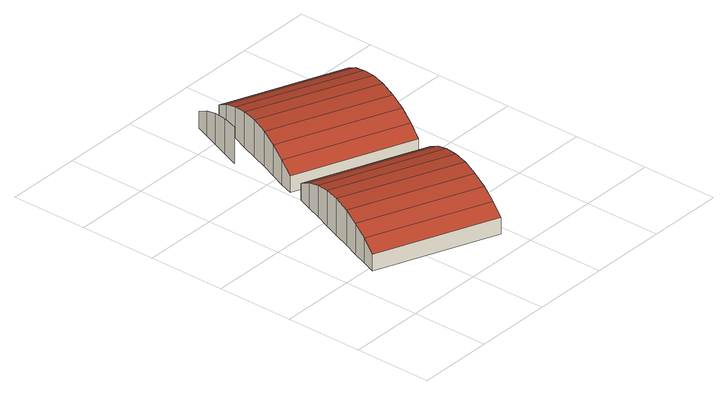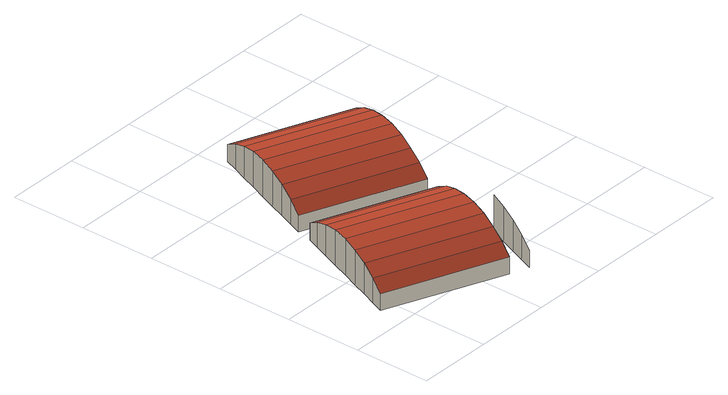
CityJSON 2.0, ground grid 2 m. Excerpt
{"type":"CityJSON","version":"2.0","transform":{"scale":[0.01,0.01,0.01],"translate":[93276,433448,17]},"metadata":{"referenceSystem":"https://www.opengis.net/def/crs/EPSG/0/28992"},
"CityObjects":{
"building1":{"type":"Building","attributes":{"measuredHeight":21.81},"children":["building1-1","building1-2"],"geometry":[{"type":"MultiSurface","lod":"2","boundaries":[[[0,1,2,3]],[[4,5,6,7]],[[3,2,8,9]],[[5,10,11,6]],[[9,8,12,13]],[[10,14,15,11]],[[13,12,16,17]],[[18,19,20,21]],[[14,22,23,15]],[[17,16,24,25]],[[19,26,27,20]],[[28,29,25,24]],[[30,23,22,31]],[[32,4,7,33]],[[26,34,35,27]],[[4,32,36,5]],[[37,38,8,2]],[[39,30,31,40]],[[34,41,42,35]],[[5,36,43,10]],[[44,39,40,45]],[[10,43,46,14]],[[47,44,45,48]],[[14,46,49,22]],[[22,49,50,31]],[[31,50,51,40]]],"semantics":{"surfaces":[{"type":"RoofSurface"},{"type":"WallSurface"}],"values":[0,1,0,1,0,1,0,1,1,0,1,1,1,1,1,0,1,1,1,0,1,0,1,0,0,0]}}]},
"building1-1":{"type":"BuildingInstallation","parents":["building1"],"geometry":[{"type":"MultiSurface","lod":"2","boundaries":[[[29,52,17,25]],[[0,3,53,54]],[[55,28,24,16]],[[28,29,25,24]],[[52,56,13,17]],[[57,58,59,60]],[[61,55,16,12]],[[56,62,9,13]],[[38,61,12,8]],[[63,64,65,66]],[[62,53,3,9]],[[37,38,8,2]],[[67,57,60,68]],[[2,1,69,37]],[[70,0,54,71]],[[1,67,68,69]],[[64,70,71,65]],[[58,63,66,59]],[[64,57,67,70]],[[0,1,2,3]],[[3,2,8,9]],[[13,12,16,17]],[[9,8,12,13]],[[63,58,57,64]],[[70,67,1,0]],[[17,16,24,25]]],"semantics":{"surfaces":[{"type":"WallSurface"},{"type":"RoofSurface"}],"values":[0,0,0,0,0,0,0,0,0,0,0,0,0,0,0,0,0,0,1,1,1,1,1,1,1,1]}}]},
"building1-2":{"type":"BuildingInstallation","parents":["building1"],"geometry":[{"type":"MultiSurface","lod":"2","boundaries":[[[44,39,40,45]],[[14,22,23,15]],[[49,46,72,73]],[[39,30,31,40]],[[30,23,22,31]],[[73,74,50,49]],[[75,76,77,78]],[[79,75,78,51]],[[74,79,51,50]],[[10,14,15,11]],[[76,47,48,77]],[[47,44,45,48]],[[46,43,80,72]],[[5,10,11,6]],[[43,36,81,80]],[[4,5,6,7]],[[36,32,33,81]],[[32,4,7,33]],[[5,36,43,10]],[[40,51,78,45]],[[14,46,49,22]],[[45,78,77,48]],[[31,50,51,40]],[[4,32,36,5]],[[10,43,46,14]],[[22,49,50,31]]],"semantics":{"surfaces":[{"type":"WallSurface"},{"type":"RoofSurface"}],"values":[0,0,0,0,0,0,0,0,0,0,0,0,0,0,0,0,0,0,1,1,1,1,1,1,1,1]}}]}
},
"vertices":[
[122,303,179],[424,181,179],[442,224,183],[139,346,183],[211,541,130],[224,576,152],[224,576,86],[211,541,86],[459,266,179],[156,388,179],[240,614,168],[240,614,86],[476,307,168],[173,429,168],[257,655,179],[257,655,86],[491,346,152],[188,468,152],[224,714,86],[241,757,86],[241,757,179],[224,714,183],[274,698,183],[274,698,86],[505,380,130],[202,502,130],[258,798,86],[258,798,168],[505,380,86],[202,502,86],[291,741,86],[291,741,179],[513,420,130],[513,420,86],[273,836,86],[273,836,152],[527,454,152],[442,224,86],[459,266,86],[308,782,86],[308,782,168],[287,871,86],[287,871,130],[543,492,168],[323,820,86],[323,820,152],[559,533,179],[337,854,86],[337,854,130],[576,576,183],[594,619,179],[610,660,168],
[188,468,86],[139,346,86],[122,303,86],[491,346,86],[173,429,86],[393,102,152],[379,67,130],[379,67,86],[393,102,86],[476,307,86],[156,388,86],[76,189,130],[90,224,152],[90,224,86],[76,189,86],[408,140,168],[408,140,86],[424,181,86],[105,262,168],[105,262,86],
[559,533,86],[576,576,86],[594,619,86],[626,698,86],[640,732,86],[640,732,130],[626,698,152],[610,660,86],[543,492,86],[527,454,86]
]}
